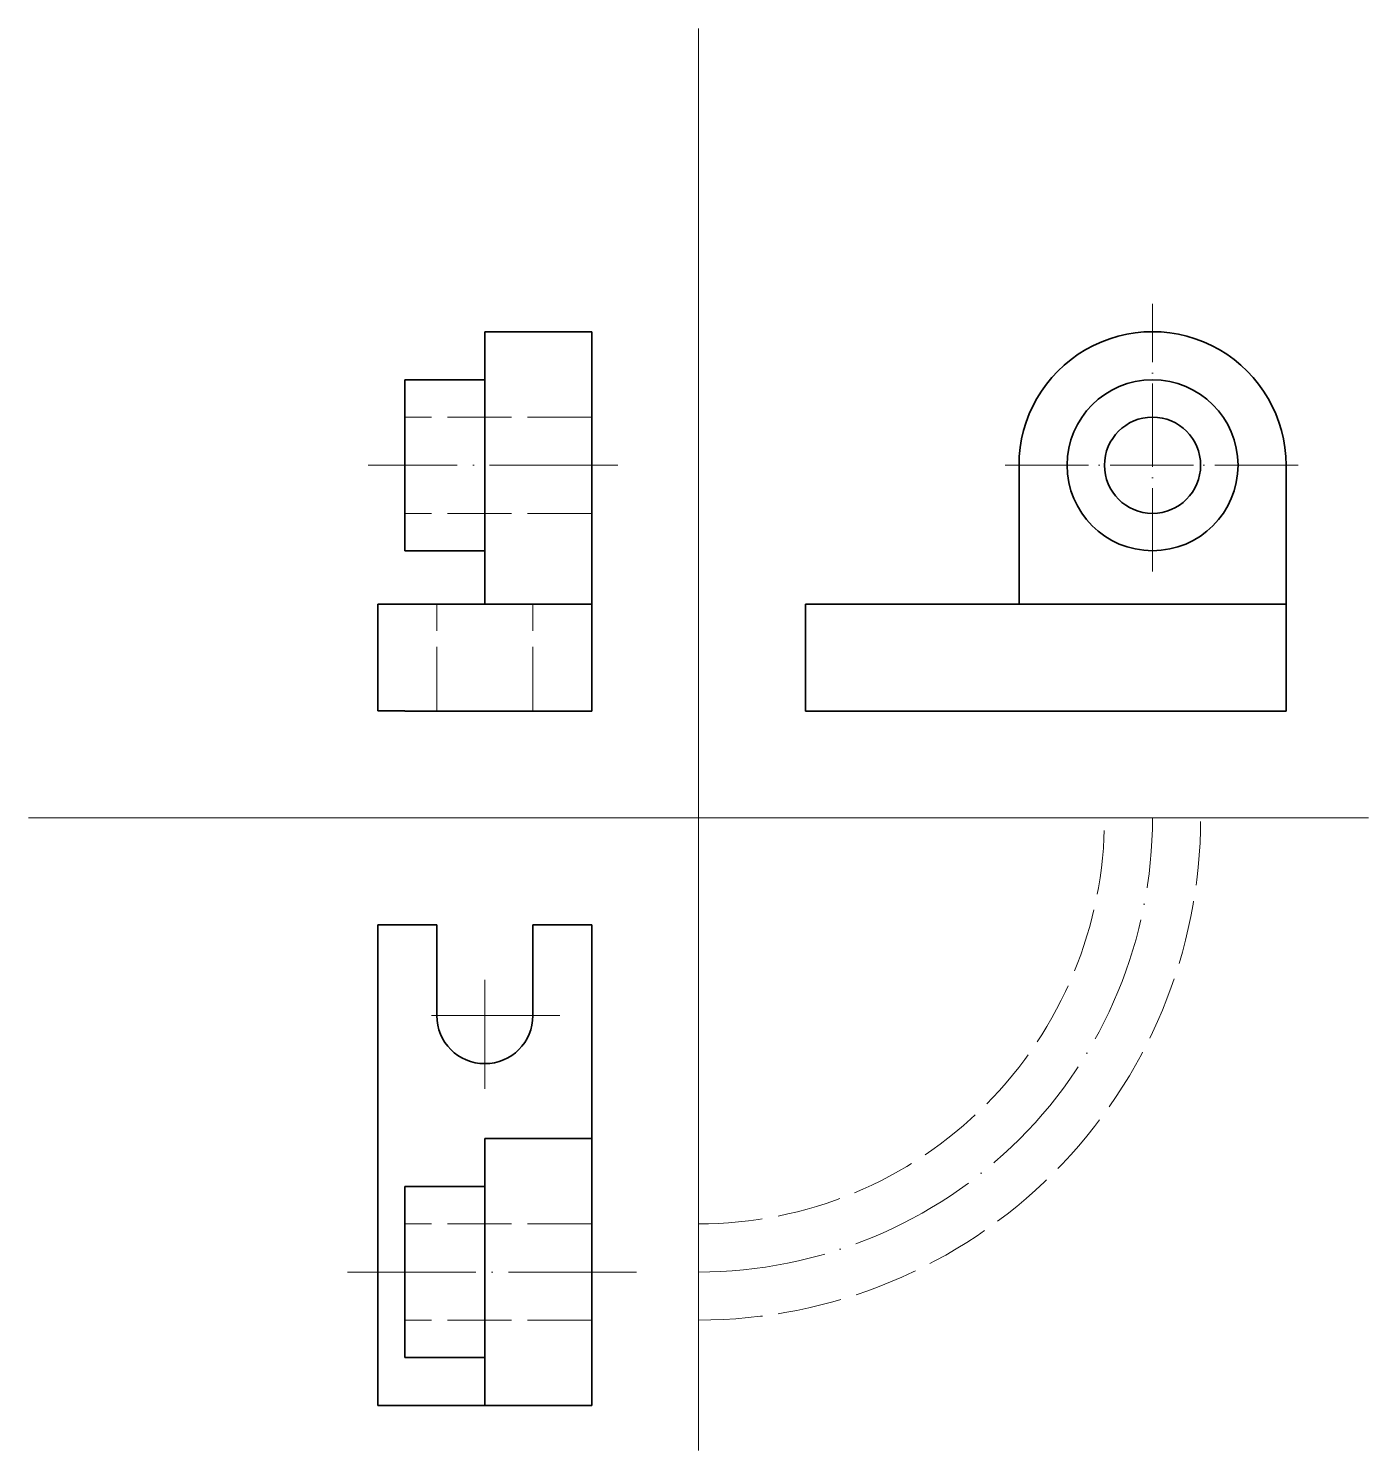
# Model space of a CAD drawing. Header units: millimetres. Extents: x 0 to 251, y -118 to 148.
import ezdxf

# ---------------------------------------------------------------- set-up
doc = ezdxf.new("R2010")
doc.units = ezdxf.units.MM
doc.linetypes.add('ACAD_ISO02W100', pattern=[15, 12, -3])
doc.linetypes.add('ACAD_ISO04W100', pattern=[30, 24, -3, 0, -3])
for name, color, linetype, lineweight in [('assisimmetira', 90, 'ACAD_ISO04W100', 18), ('grosso', 5, 'Continuous', 35), ('nascosti', 10, 'ACAD_ISO02W100', 18), ('terra', 6, 'Continuous', 18)]:
    doc.layers.add(name, color=color, linetype=linetype, lineweight=lineweight)

msp = doc.modelspace()

# ---------------------------------------------------------------- linework, layer by layer
at = {"layer": 'assisimmetira', "ltscale": 0.65}
for p, q in [((210.44, 46.09), (210.44, 96.18)), ((182.88, 65.99), (239.42, 65.99))]:
    msp.add_line(p, q, dxfattribs=at)
at = {"layer": 'assisimmetira'}
for p, q in [((110.33, 65.99), (63.57, 65.99)), ((85.44, -50.7), (85.44, -30.33)), ((99.47, -37.01), (73.54, -37.01)), ((113.84, -85.01), (59.21, -85.01))]:
    msp.add_line(p, q, dxfattribs=at)
msp.add_arc((125.44, -0.01), 85, 269.997, 359.997, dxfattribs=at)
at = {"layer": 'grosso'}
for p, q in [((105.44, 90.99), (85.44, 90.99)), ((85.44, 90.99), (85.44, 81.99)), ((105.44, 19.99), (105.44, 90.99)), ((85.44, 81.99), (70.44, 81.99)), ((70.44, 81.99), (70.44, 49.99)), ((85.44, 49.99), (85.44, 81.99)), ((185.44, 65.99), (185.44, 39.99)), ((235.44, 65.99), (235.44, 39.99)), ((70.44, 49.99), (85.44, 49.99)), ((85.44, 49.99), (85.44, 40)), ((65.44, 20), (65.44, 40)), ((65.44, 40), (105.44, 39.99)), ((145.44, 39.99), (145.44, 19.99)), ((235.44, 39.99), (145.44, 39.99)), ((235.44, 19.99), (235.44, 39.99)), ((70.44, 20), (65.44, 20)), ((105.44, 19.99), (70.44, 19.99)), ((145.44, 19.99), (185.44, 19.99)), ((185.44, 19.99), (235.44, 19.99)), ((65.44, -110.01), (65.44, -20.01)), ((65.44, -20.01), (76.44, -20.01)), ((76.44, -20.01), (76.44, -37.01)), ((105.44, -20.01), (94.44, -20.01)), ((94.44, -20.01), (94.44, -37.01)), ((105.44, -110.01), (105.44, -20.01)), ((105.44, -60.01), (85.44, -60.01)), ((85.44, -60.01), (85.44, -110.01)), ((70.44, -101), (70.44, -69)), ((70.44, -69), (85.44, -69)), ((85.44, -101), (70.44, -101)), ((65.44, -110.01), (105.44, -110.01))]:
    msp.add_line(p, q, dxfattribs=at)
for radius in [16, 9]:
    msp.add_circle((210.44, 65.99), radius, dxfattribs=at)
for centre, radius, start, end in [((210.44, 65.99), 25, 359.997, 180), ((85.44, -37.01), 9, 180, 0)]:
    msp.add_arc(centre, radius, start, end, dxfattribs=at)
at = {"layer": 'nascosti'}
for p, q in [((105.44, 74.99), (70.44, 74.99)), ((105.44, 56.99), (70.44, 56.99)), ((76.44, 20), (76.44, 40)), ((94.44, 20), (94.44, 40)), ((105.44, -76.01), (70.44, -76.01)), ((105.44, -94.01), (70.44, -94.01))]:
    msp.add_line(p, q, dxfattribs=at)
for radius in [94, 76]:
    msp.add_arc((125.44, -0.01), radius, 269.997, 359.997, dxfattribs=at)
at = {"layer": 'terra'}
for p, q in [((125.44, -118.43), (125.44, 147.75)), ((0, 0), (250.88, -0.01)), ((125.44, -0.01), (125.44, -0.01))]:
    msp.add_line(p, q, dxfattribs=at)

doc.saveas('drawing.dxf')
